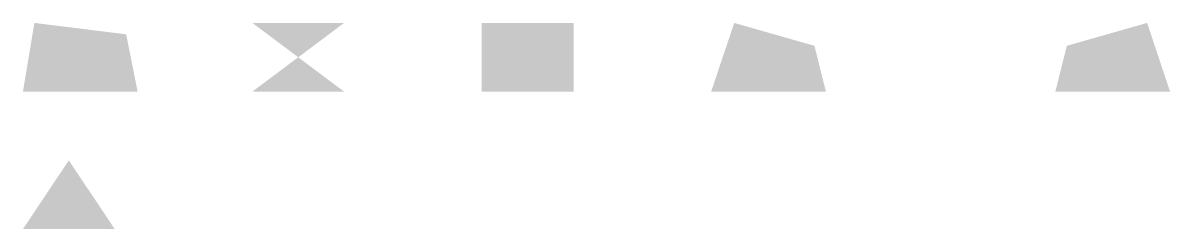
# Model space of a CAD drawing. Header units: millimetres. Extents: x 0 to 500, y -60 to 30.
import ezdxf

# ---------------------------------------------------------------- set-up
doc = ezdxf.new("R2010")
doc.units = ezdxf.units.MM
doc.layers.add('SOLIDI', color=1, linetype='Continuous')

msp = doc.modelspace()

# ---------------------------------------------------------------- linework, layer by layer
for points in [[(0, 0), (50, 0), (5, 30), (45, 25)], [(100, 0), (140, 0), (140, 30), (100, 30)], [(300, 0), (350, 0), (310, 30), (345, 20)], [(500, 0), (450, 0), (490, 30), (455, 20)], [(0, -60), (40, -60), (20, -30)]]:
    msp.add_solid(points)
at = {"layer": 'SOLIDI'}
msp.add_solid([(200, 0), (240, 0), (200, 30), (240, 30)], dxfattribs=at)

doc.saveas('drawing.dxf')
